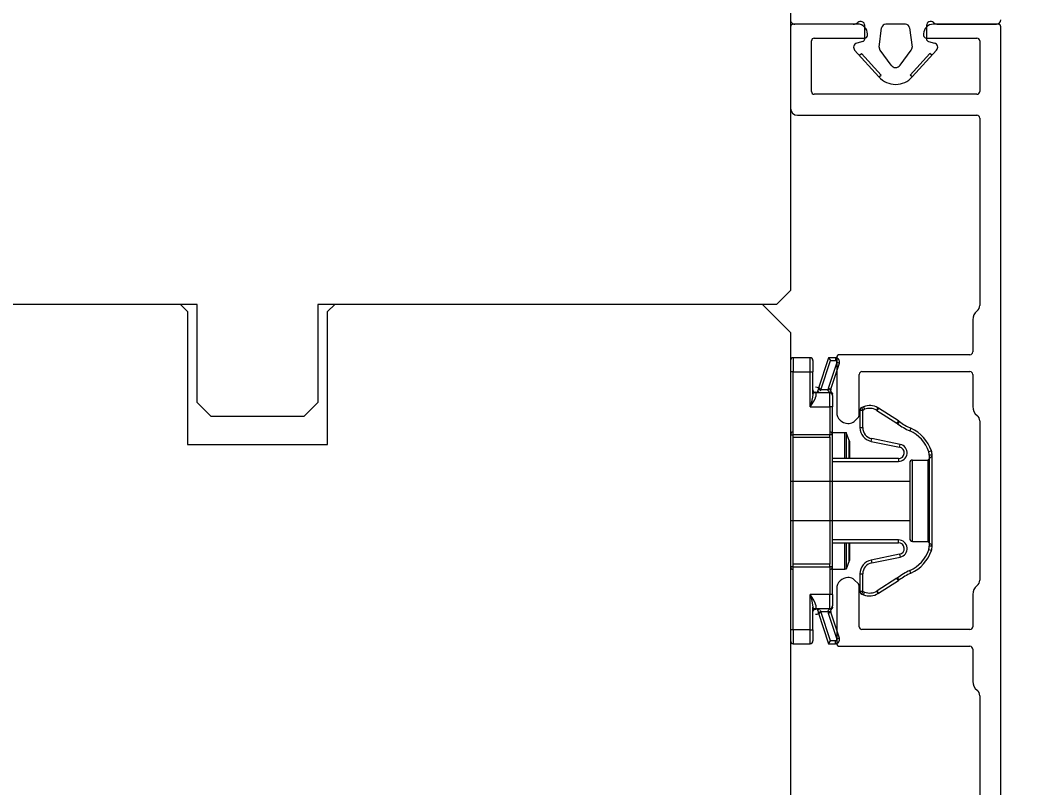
# Model space of a CAD drawing. Header units: centimetres. Extents: x 0.3 to 84.3, y 0.3 to 59.7.
# Drawn here: x 38.5461 to 38.6883, y 16.181 to 16.2906 of the extents above; entities that cross this region are included whole.
import ezdxf

# ---------------------------------------------------------------- set-up
doc = ezdxf.new("R2010")
doc.units = ezdxf.units.CM
doc.linetypes.add('AUSGEZOGEN', pattern=[0])
doc.linetypes.add('PUNKT', pattern=[6.35, 0, -6.35])
doc.layers.add('Fenster', color=7, linetype='AUSGEZOGEN', lineweight=35)
doc.layers.add('Wand Beton bewehrt', color=7, linetype='AUSGEZOGEN', lineweight=35)

msp = doc.modelspace()

# ---------------------------------------------------------------- linework, layer by layer
at = {"layer": 'Fenster', "color": 7, "linetype": 'AUSGEZOGEN', "lineweight": 25}
for p, q in [((38.65599863331328, 16.36400026955994), (38.65599882812656, 16.25200027206352)), ((38.65599876272435, 16.28960023459804), (38.65599878290065, 16.27800023498208)), ((38.66558105819651, 16.29000025133392), (38.65639876201629, 16.29000023528488)), ((38.66494046158275, 16.29000028244905), (38.65659876197356, 16.29000026793947)), ((38.66659876571227, 16.28790721617543), (38.666598762418, 16.28980028533788)), ((38.6686643859575, 16.28671366544327), (38.66900323524759, 16.28947341113362)), ((38.67239876193635, 16.29000029542204), (38.66959876200883, 16.29000029055165)), ((38.67299429053046, 16.28947341807571), (38.67333314942135, 16.28671367356292)), ((38.6753987622229, 16.28980030064472), (38.67539876551572, 16.28790723148223)), ((38.68559876201422, 16.2900002861988), (38.67638105796692, 16.290000270166)), ((38.67705706236242, 16.29000030352468), (38.6853987619732, 16.2900003180343)), ((38.68599909805818, 16.09680029091801), (38.685998762701, 16.28960028690354)), ((38.65899877866067, 16.28040024014645), (38.65899876613642, 16.28760023998471)), ((38.65939876543169, 16.28800024067155), (38.66658106166476, 16.28800025316455)), ((38.66630229400914, 16.28752084533785), (38.6654434753835, 16.2872907239796)), ((38.66698106096004, 16.28840025385144), (38.66698106061215, 16.28860025380041)), ((38.67498106043329, 16.2886002677622), (38.67498106078116, 16.28840026776666)), ((38.67538106146796, 16.2880002684713), (38.68259876549306, 16.28800028102296)), ((38.67569523856311, 16.28752086167601), (38.67655405798929, 16.28729074330541)), ((38.68299876617986, 16.28760028172765), (38.68299877870319, 16.28040028188857)), ((38.66515292224462, 16.2863096445321), (38.66862092832324, 16.28245883052196)), ((38.67035288599477, 16.28412824220095), (38.66877549973382, 16.2862865066948)), ((38.67164465837979, 16.284128244448), (38.6732220371311, 16.28628651442796)), ((38.67684461454115, 16.28630966486867), (38.67337662185879, 16.282458838794)), ((38.66582212930263, 16.28556656858122), (38.666119359683, 16.28583425140442)), ((38.666119359683, 16.28583425140442), (38.66891815870362, 16.28272651334519)), ((38.67587817875659, 16.28583426837895), (38.67307939054722, 16.28272652058318)), ((38.67617541006817, 16.28556658658972), (38.67587817875659, 16.28583426837895)), ((38.66862092832324, 16.28245883052196), (38.66891815870362, 16.28272651334519)), ((38.67337662185879, 16.282458838794), (38.67307939054722, 16.28272652058318)), ((38.68259877940787, 16.28000028120177), (38.65939877934748, 16.28000024085118)), ((38.65699878461763, 16.27700023674379), (38.68258108069648, 16.27700028124055)), ((38.68298108138327, 16.27660028194496), (38.68299883177795, 16.24987490567706)), ((38.65599882812656, 16.25200027206352), (38.65399883165009, 16.2500002686294)), ((38.57139883349646, 16.25000012495461), (38.5219988346007, 16.25000003902806)), ((38.56899883355011, 16.25000012077644), (38.56999883526716, 16.2490001225201)), ((38.56999883526716, 16.2490001225201), (38.56999886831583, 16.23000012296653)), ((38.5713988578481, 16.23600012526759), (38.57139883349646, 16.25000012495461)), ((38.65399883165009, 16.2500002686294), (38.58859883311197, 16.25000015487235)), ((38.58859883311197, 16.25000015487235), (38.58859885746364, 16.23600015518532)), ((38.58999883482009, 16.24900015732988), (38.59099883305835, 16.25000015904693)), ((38.58999886786877, 16.23000015775461), (38.58999883482009, 16.24900015732988)), ((38.65199883169375, 16.25000026515059), (38.65599883856194, 16.24600027219763)), ((38.68199883537456, 16.24782551382555), (38.68199884339722, 16.24322551392839)), ((38.65599883856194, 16.24600027219763), (38.65599906468452, 16.11600027514956)), ((38.65879884485715, 16.24240029136432), (38.6563988449108, 16.24240028720088)), ((38.6563988449108, 16.24240028720088), (38.65639884838029, 16.24040028724558)), ((38.65879884832664, 16.24040029140902), (38.65879884485715, 16.24240029136432)), ((38.65919884554211, 16.24200029206717), (38.65919884831771, 16.24040029210287)), ((38.66142490331863, 16.24240029591984), (38.65996916832777, 16.237924000758)), ((38.66034955848249, 16.23780029415721), (38.66171544032294, 16.2420002964328)), ((38.66239884477667, 16.2424002976094), (38.66142490331863, 16.24240029591984)), ((38.66142490331863, 16.24240029591984), (38.66171544032294, 16.2420002964328)), ((38.66171544032294, 16.2420002964328), (38.66239884547058, 16.24200029761833)), ((38.66239884477667, 16.2424002976094), (38.66239884547058, 16.24200029761833)), ((38.66259883698234, 16.24242548019184), (38.66259885054275, 16.23462548040971)), ((38.68159884410378, 16.24282551323978), (38.66299883627747, 16.24282548087822)), ((38.66258904089486, 16.24173844432244), (38.6613802796754, 16.23802157824953)), ((38.66176066983007, 16.23789787164883), (38.66296943104955, 16.24161473772174)), ((38.66296943104955, 16.24161473772174), (38.66258904089486, 16.24173844432244)), ((38.65639884838029, 16.24040028724558), (38.65599884838923, 16.24040028655168)), ((38.65639884838029, 16.24040028724558), (38.65879884832664, 16.24040029140902)), ((38.65639886395253, 16.23142364829728), (38.65639884838029, 16.24040028724558)), ((38.65879884832664, 16.24040029140902), (38.65919884831771, 16.24040029210287)), ((38.65879885700041, 16.23540029152078), (38.65879884832664, 16.24040029140902)), ((38.65919885388825, 16.23718914655674), (38.65919884831771, 16.24040029210287)), ((38.66579885122465, 16.23419117139561), (38.66579884109423, 16.24002548584017)), ((38.6661988403914, 16.24042548652519), (38.68159884827836, 16.24042551326729)), ((38.6819988489633, 16.24002551397016), (38.68199885694318, 16.235425514073)), ((38.65996916832777, 16.237924000758), (38.65988870665893, 16.23767658609718)), ((38.65996916832777, 16.237924000758), (38.66034955848249, 16.23780029415721)), ((38.66026909659902, 16.23767658675701), (38.66034955848249, 16.23780029415721)), ((38.66134148687922, 16.23780029587802), (38.66034955848249, 16.23780029415721)), ((38.66174127343197, 16.23778723046303), (38.66134148687922, 16.23780029587802)), ((38.66134148687922, 16.23780029587802), (38.66134521249012, 16.23774652762509)), ((38.66134521249012, 16.23774652762509), (38.66137956208625, 16.23766463229017)), ((38.66137956208625, 16.23766463229017), (38.66146066131421, 16.23757683917638)), ((38.66176066983007, 16.23789787164883), (38.6613802796754, 16.23802157824953)), ((38.66174313628407, 16.23773346220692), (38.66174127343197, 16.23778723046303)), ((38.66176031115317, 16.23765156684222), (38.66174313628407, 16.23773346220692)), ((38.6618008608433, 16.23756377365808), (38.66176031115317, 16.23765156684222)), ((38.65905876438904, 16.23634065431611), (38.65894547446837, 16.23591426050075)), ((38.65915637394516, 16.2367870868949), (38.65905876438904, 16.23634065431611)), ((38.65909209297656, 16.2358285993008), (38.65931867368088, 16.23618392770959)), ((38.65919885388825, 16.23718914655674), (38.65915637394516, 16.2367870868949)), ((38.65931867368088, 16.23618392770959), (38.65951389369661, 16.23655595505612)), ((38.65951389369661, 16.23655595505612), (38.6595988543965, 16.23689100486027)), ((38.66159885346831, 16.23740029633337), (38.65959885351302, 16.23740029286382)), ((38.65959885351302, 16.23740029286382), (38.6595988543965, 16.23689100486027)), ((38.66146066131421, 16.23757683917638), (38.66159885330728, 16.23749311656379)), ((38.66159885330728, 16.23749311656379), (38.66159885346831, 16.23740029633337)), ((38.66159885693781, 16.23540029637807), (38.66159885346831, 16.23740029633337)), ((38.66160089038303, 16.23749349046766), (38.66170680773163, 16.23750302995463)), ((38.66170680773163, 16.23750302995463), (38.66179376294286, 16.23749467569383)), ((38.66179376294286, 16.23749467569383), (38.66188999046692, 16.2374602349209)), ((38.66186995691248, 16.23748005092562), (38.6618008608433, 16.23756377365808)), ((38.66188999046692, 16.2374602349209), (38.66195455582252, 16.23736890153368)), ((38.66195455582252, 16.23736890153368), (38.66198727140351, 16.23728149719941)), ((38.66198727140351, 16.23728149719941), (38.6619988432164, 16.23718885086437)), ((38.66199885415327, 16.23700029703623), (38.66199885383124, 16.23718593749705)), ((38.66199885415327, 16.23700029703623), (38.66199885692888, 16.23540029707202)), ((38.57339886128221, 16.23400012879106), (38.5713988578481, 16.23600012526759)), ((38.58859885746364, 16.23600015518532), (38.58659886098715, 16.23400015175121)), ((38.65894547446837, 16.23591426050075), (38.65879885700041, 16.23540029152078)), ((38.65879885700041, 16.23540029152078), (38.65909209297656, 16.2358285993008)), ((38.65879885700041, 16.23540029152078), (38.66159885693781, 16.23540029637807)), ((38.66199885692888, 16.23540029707202), (38.66159885693781, 16.23540029637807)), ((38.66159885693781, 16.23540029637807), (38.6615988638363, 16.23142365731801)), ((38.66199886382736, 16.23142365801191), (38.66199885692888, 16.23540029707202)), ((38.66589886347984, 16.23494306864168), (38.66589886783883, 16.23243033407289)), ((38.66589886347984, 16.23494306864168), (38.66629886347093, 16.23494306933562)), ((38.66641944057033, 16.23541469077973), (38.66615941777854, 16.23531797584629)), ((38.66629886347093, 16.23494306933562), (38.66615941777854, 16.23531797584629)), ((38.66629886347093, 16.23494306933562), (38.66655888626268, 16.23503978426907)), ((38.66629886782987, 16.23243033476679), (38.66629886347093, 16.23494306933562)), ((38.66641944057033, 16.23541469077973), (38.66655888626268, 16.23503978426907)), ((38.66642978229479, 16.23541856990364), (38.66657129633201, 16.23504443921775)), ((38.66845588586634, 16.23526534625772), (38.66825971597503, 16.23491675284619)), ((38.66854963267615, 16.23520916391799), (38.66833471342284, 16.23487180697448)), ((38.66833471342284, 16.23487180697448), (38.67117659261993, 16.23306133718393)), ((38.67139151187325, 16.23339869412762), (38.66854963267615, 16.23520916391799)), ((38.58659886098715, 16.23400015175121), (38.57339886128221, 16.23400012879106)), ((38.66509174597329, 16.23331837798228), (38.66568169443032, 16.23390832848613)), ((38.67139151187325, 16.23339869412762), (38.67117659261993, 16.23306133718393)), ((38.68299886047598, 16.2333761257004), (38.68299889986629, 16.21067490651422)), ((38.66419885328258, 16.23302548322109), (38.66438463971603, 16.23302548354341)), ((38.66589886783883, 16.23243033407289), (38.66629886782987, 16.23243033476679)), ((38.67152497964825, 16.23330582944909), (38.67128336683994, 16.23298704544123)), ((38.67317554575283, 16.23232950523975), (38.67301253133046, 16.23196422960282)), ((38.65599886396148, 16.23142364760338), (38.65639886395253, 16.23142364829728)), ((38.6615988638363, 16.23142365731801), (38.65639886395253, 16.23142364829728)), ((38.65639886458128, 16.231061210798), (38.65639886395253, 16.23142364829728)), ((38.65639886458128, 16.231061210798), (38.66159886446505, 16.23106121981873)), ((38.65639889601821, 16.21293933583484), (38.65639886458128, 16.231061210798)), ((38.66199886382736, 16.23142365801191), (38.6615988638363, 16.23142365731801)), ((38.66159886446505, 16.23106121981873), (38.6615988638363, 16.23142365731801)), ((38.66159886446505, 16.23106121981873), (38.66159889590199, 16.21293934485557)), ((38.66199886326072, 16.23175029715358), (38.66374926338599, 16.23175030019011)), ((38.66199889652178, 16.21257690805019), (38.66199886382736, 16.23142365801191)), ((38.66374926989135, 16.22800027159297), (38.66374926338599, 16.23175030019011)), ((38.66378592128368, 16.23175030025368), (38.66383887481117, 16.2317503003455)), ((38.66383887481117, 16.2317503003455), (38.66389217752422, 16.23175030043799)), ((38.66389217752422, 16.23175030043799), (38.66391999118876, 16.23175030048624)), ((38.66393720190594, 16.23175030051612), (38.66393720841129, 16.22800027191898)), ((38.66393720190595, 16.23175030051612), (38.66396209893573, 16.23175030055932)), ((38.66438680375572, 16.23058343995467), (38.66396209893573, 16.23175030055932)), ((38.66438680823686, 16.22800027269891), (38.66438680375572, 16.23058343995467)), ((38.66439886534997, 16.23051503594843), (38.66439886971246, 16.22800027271988)), ((38.66750013533404, 16.23047048748522), (38.66757988182606, 16.23086245749674)), ((38.67164408857907, 16.2300355926297), (38.66757988182606, 16.23086245749674)), ((38.56999886831583, 16.23000012296653), (38.58999886786877, 16.23000015775461)), ((38.66750013533404, 16.23047048748522), (38.67156434208705, 16.22964362261828)), ((38.67156434208705, 16.22964362261828), (38.67164408857907, 16.2300355926297)), ((38.67609534961413, 16.22911307076302), (38.67571605342423, 16.2289860495318)), ((38.67139886955596, 16.22800028486309), (38.66199886976611, 16.22800026855644)), ((38.67139886955596, 16.22800028486309), (38.67139887024987, 16.22760028487205)), ((38.67339886985825, 16.22780026967975), (38.67559886980908, 16.22780027349623)), ((38.67339888998138, 16.21620026993906), (38.67339886985825, 16.22780026967975)), ((38.67559886980908, 16.22780027349623), (38.67619886875481, 16.22840027452367)), ((38.67559886980908, 16.22780027349623), (38.67559888993219, 16.21620027375553)), ((38.67619886862002, 16.22847796807628), (38.67579886862897, 16.22847796738229)), ((38.67579886862897, 16.22847796738229), (38.67579889110332, 16.21552259688424)), ((38.67619889109437, 16.21552259757819), (38.67619886862002, 16.22847796807628)), ((38.66199887046, 16.22760026856536), (38.67139887024987, 16.22760028487205)), ((38.67299887056111, 16.22740026899478), (38.67299888929642, 16.21660026923619)), ((38.65599887545145, 16.22480023956214), (38.67299887507144, 16.22480026905292)), ((38.65599888516606, 16.21920023968733), (38.67299888478607, 16.21920026917805)), ((38.67139888967905, 16.21640031380334), (38.66199888988916, 16.21640029749669)), ((38.67139889037294, 16.21600031381231), (38.67139888967905, 16.21640031380334)), ((38.66199889058305, 16.21600029750562), (38.67139889037294, 16.21600031381231)), ((38.66374929721365, 16.21225030062597), (38.66374929070832, 16.21600030054215)), ((38.66393722922827, 16.21600030086816), (38.66393723573361, 16.21225030095197)), ((38.66438683353496, 16.21341716307329), (38.66438682905385, 16.21600030164814)), ((38.66439889052941, 16.21600030166906), (38.66439889489186, 16.21348556712137)), ((38.67339888998138, 16.21620026993906), (38.67559888993219, 16.21620027375553)), ((38.67559888993219, 16.21620027375553), (38.67619889095963, 16.21560027480978)), ((38.67609536278673, 16.21488746017722), (38.67571606845721, 16.21501448696354)), ((38.67619889109437, 16.21552259757819), (38.67579889110332, 16.21552259688424)), ((38.67156456043507, 16.2143550716041), (38.6675001647248, 16.21352815360847)), ((38.6675001647248, 16.21352815360847), (38.66757991257676, 16.21313618387371)), ((38.66757991257676, 16.21313618387371), (38.67164430828703, 16.21396310186933)), ((38.67156456043507, 16.2143550716041), (38.67164430828703, 16.21396310186933)), ((38.65639889664697, 16.21257689833556), (38.6559988966559, 16.21257689764166)), ((38.66159889590199, 16.21293934485557), (38.65639889601821, 16.21293933583484)), ((38.65639889664697, 16.21257689833556), (38.65639889601821, 16.21293933583484)), ((38.65639889664697, 16.21257689833556), (38.66159889653073, 16.21257690735629)), ((38.65639891221917, 16.20360028806818), (38.65639889664697, 16.21257689833556)), ((38.66159889653073, 16.21257690735629), (38.66159889590199, 16.21293934485557)), ((38.66199889652178, 16.21257690805019), (38.66159889653073, 16.21257690735629)), ((38.66159889653073, 16.21257690735629), (38.66159890342917, 16.20860029697715)), ((38.66199890342023, 16.20860029767105), (38.66199889652178, 16.21257690805019)), ((38.66199889708838, 16.21225029758944), (38.66374929721365, 16.21225030062597)), ((38.66383890863884, 16.21225030078144), (38.66378595511135, 16.21225030068959)), ((38.66389221135188, 16.21225030087384), (38.66383890863884, 16.21225030078144)), ((38.66392002501641, 16.2122503009221), (38.66389221135188, 16.21225030087384)), ((38.66396213276338, 16.21225030099518), (38.66393723573361, 16.21225030095197)), ((38.66438683353496, 16.21341716307329), (38.66396213276338, 16.21225030099518)), ((38.67317559349553, 16.21167110491306), (38.67301257837275, 16.21203638023745)), ((38.66438467798292, 16.21102548391591), (38.66419889154947, 16.21102548359191)), ((38.66568173576846, 16.21014264348537), (38.66509178525911, 16.21073259193686)), ((38.66589890402927, 16.2115683014652), (38.66629890402032, 16.21156830215919)), ((38.66589890402927, 16.2115683014652), (38.66589890838484, 16.20905752726958)), ((38.66629890837591, 16.20905752796348), (38.66629890402032, 16.21156830215919)), ((38.67117151310936, 16.21093537925404), (38.66834601108896, 16.20913532905406)), ((38.66856093151272, 16.20879797285611), (38.67138643353314, 16.21059802305604)), ((38.67138643353314, 16.21059802305604), (38.67117151310936, 16.21093537925404)), ((38.67152088519496, 16.21069163463339), (38.67127907443884, 16.21101026851589)), ((38.66259889437573, 16.20942548083713), (38.66259890795004, 16.20162548105496)), ((38.66579890371279, 16.20402548653884), (38.66579889354674, 16.20985980098344)), ((38.66159890342917, 16.20860029697715), (38.65879890349177, 16.20860029211986)), ((38.65879891216552, 16.20360029223162), (38.65879890349177, 16.20860029211986)), ((38.65906995837845, 16.20820510522381), (38.65879890349177, 16.20860029211986)), ((38.65879890349177, 16.20860029211986), (38.65893443141499, 16.20812606751543)), ((38.65893443141499, 16.20812606751543), (38.65905873109725, 16.20766026358625)), ((38.65931855680024, 16.20781693553431), (38.65906995837845, 16.20820510522381)), ((38.65953020610186, 16.20740513612155), (38.65931855680024, 16.20781693553431)), ((38.66199890342023, 16.20860029767105), (38.66159890342917, 16.20860029697715)), ((38.66159890689867, 16.20660029702185), (38.66159890342917, 16.20860029697715)), ((38.66199890342023, 16.20860029767105), (38.66199890619583, 16.20700029770678)), ((38.66629890837591, 16.20905752796348), (38.66589890838484, 16.20905752726958)), ((38.66615940871398, 16.2086826415311), (38.66629890837591, 16.20905752796348)), ((38.66615940871398, 16.2086826415311), (38.66641960483226, 16.20858581948738)), ((38.66655910449418, 16.20896070591976), (38.66629890837591, 16.20905752796348)), ((38.66641960483226, 16.20858581948738), (38.66655910449418, 16.20896070591976)), ((38.66642974232361, 16.20858201593501), (38.6665712694838, 16.20895614165688)), ((38.6685234499393, 16.20877467174392), (38.66831602583022, 16.2091166881643)), ((38.66856093151272, 16.20879797285611), (38.66834601108896, 16.20913532905406)), ((38.6819989035592, 16.2086255146628), (38.68199891158186, 16.20402551476564)), ((38.65905873109725, 16.20766026358625), (38.65916455624812, 16.20716610403383)), ((38.65916455624812, 16.20716610403383), (38.65919890658604, 16.20681143847174)), ((38.65919891215658, 16.20360029292551), (38.65919890658604, 16.20681143847174)), ((38.6595989060599, 16.20710958155597), (38.65953020610186, 16.20740513612155)), ((38.6595989060599, 16.20710958155597), (38.65959890694337, 16.20660029355236)), ((38.65959890694337, 16.20660029355236), (38.66159890689867, 16.20660029702185)), ((38.6598887610479, 16.20632400132472), (38.65996922357514, 16.20607658694308)), ((38.66034961330063, 16.20620029486358), (38.66026915098797, 16.20632400198465)), ((38.66137965166626, 16.20633601500158), (38.6613452713984, 16.20625408575033)), ((38.66145287649934, 16.20641727989686), (38.66137965166626, 16.20633601500158)), ((38.66153686773488, 16.2064755109307), (38.66145287649934, 16.20641727989686)), ((38.66159890705971, 16.20650747679142), (38.66153686773488, 16.2064755109307)), ((38.66159890689867, 16.20660029702185), (38.66159890705971, 16.20650747679142)), ((38.66170686391641, 16.2064975637873), (38.66160094423431, 16.20650710287692)), ((38.66179381708609, 16.20650591841382), (38.66170686391641, 16.2064975637873)), ((38.66174319300868, 16.20626715254907), (38.66176038307154, 16.20634908177049)), ((38.66176038307154, 16.20634908177049), (38.6617969954176, 16.2064303466023)), ((38.66189004410523, 16.2065403594444), (38.66179381708609, 16.20650591841382)), ((38.6617969954176, 16.2064303466023), (38.66183899098486, 16.20648857756328)), ((38.66183899098486, 16.20648857756328), (38.66187001061935, 16.20652054337002)), ((38.66187001061954, 16.2065205433702), (38.66189004410523, 16.2065403594444)), ((38.66195862672594, 16.20663972407602), (38.66189004410523, 16.20654035944445)), ((38.66199389905728, 16.2067515622281), (38.66195862672594, 16.20663972407602)), ((38.66199889591316, 16.20681174387865), (38.66199389905728, 16.2067515622281)), ((38.66199890651787, 16.20681465724597), (38.66199890619583, 16.20700029770678)), ((38.65996922357514, 16.20607658694308), (38.66034961330063, 16.20620029486358)), ((38.65996922357514, 16.20607658694308), (38.66142497409652, 16.20160029683189)), ((38.66034961330063, 16.20620029486358), (38.66134154169737, 16.20620029658435)), ((38.66171550971302, 16.20200029732692), (38.66034961330063, 16.20620029486358)), ((38.6613452713984, 16.20625408575033), (38.66134154169737, 16.20620029658435)), ((38.66134154169737, 16.20620029658435), (38.66174132820484, 16.20621336338631)), ((38.66138033526129, 16.20597901434735), (38.66176072498678, 16.20610272226786)), ((38.66138033526129, 16.20597901434735), (38.66258910937644, 16.20226215246826)), ((38.66174132820484, 16.20621336338631), (38.66174319300868, 16.20626715254907)), ((38.66296949910194, 16.20238586038873), (38.66176072498678, 16.20610272226786)), ((38.65639891221917, 16.20360028806818), (38.6559989122281, 16.20360028737428)), ((38.65879891216552, 16.20360029223162), (38.65639891221917, 16.20360028806818)), ((38.65639891221917, 16.20360028806818), (38.65639891568866, 16.20160028811288)), ((38.65879891216552, 16.20360029223162), (38.65919891215658, 16.20360029292551)), ((38.65879891563502, 16.20160029227632), (38.65879891216552, 16.20360029223162)), ((38.65919891215658, 16.20360029292551), (38.65919891493219, 16.20200029296124)), ((38.68159891228844, 16.20362551407693), (38.66619890440148, 16.20362548724543)), ((38.66296949910194, 16.20238586038873), (38.66258910937644, 16.20226215246826)), ((38.65639891568866, 16.20160028811288), (38.65879891563502, 16.20160029227632)), ((38.66142497409652, 16.20160029683189), (38.66171550971302, 16.20200029732692)), ((38.66142497409652, 16.20160029683189), (38.66239891555456, 16.20160029852141)), ((38.66239891486064, 16.20200029851249), (38.66171550971302, 16.20200029732692)), ((38.66239891555456, 16.20160029852141), (38.66239891486064, 16.20200029851249)), ((38.66299890863668, 16.20122548176018), (38.68159891646301, 16.20122551410455)), ((38.68199891714795, 16.20082551480737), (38.68199892512781, 16.1962255149102)), ((38.68299892866064, 16.19417612653756), (38.68299905585712, 16.12104967545156))]:
    msp.add_line(p, q, dxfattribs=at)
for centre, radius, start, end in [((38.6565987609299, 16.29060026792598), 0.000599999986588955, 180.0000996577323, 270.0000996607748), ((38.66494045984334, 16.29100028242669), 0.000999999977648258, 270.0000996603677, 311.4097217704507), ((38.66599876243143, 16.28980028429432), 0.000599999986588955, 9.966138939567454e-05, 131.4097217705077), ((38.6759987622095, 16.28980030168831), 0.000599999986588955, 48.59047755060387, 180.0000996577323), ((38.677057060623, 16.29100030350227), 0.000999999977648258, 228.590477550535, 270.0000996603677), ((38.68539876092954, 16.29060031802086), 0.000599999986588955, 270.0000996607748, 9.9657732298288e-05), ((38.65639876271541, 16.28960023529379), 0.0003999999910553016, 90.00010014116583, 180.0000996577323), ((38.66558106064345, 16.28860025136509), 0.001399999968716293, 9.966138939567454e-05, 90.0001001426198), ((38.66959876305247, 16.28940029056511), 0.000599999986588955, 90.00009966077484, 173.0000996606447), ((38.67239876297998, 16.28940029543536), 0.000599999986588955, 7.000099660299627, 90.00009966077484), ((38.67638106040199, 16.28860027019727), 0.001399999968705379, 90.00009965699454, 180.000099654075), ((38.68559876270997, 16.28960028620767), 0.0003999999910534824, 9.9657732298288e-05, 90.00009965772152), ((38.65939876612744, 16.28760024068046), 0.000399999991059849, 90.0000996628104, 180.0000996650464), ((38.66619876572135, 16.28790721547966), 0.0003999999910593033, 285.0000996604414, 9.9657732298288e-05), ((38.66658106096901, 16.28840025315561), 0.0003999999910571205, 270.0000996638282, 9.966504635886799e-05), ((38.6753810607722, 16.28840026846236), 0.0003999999910607585, 180.0000996577323, 270.0000996577215), ((38.67579876550678, 16.28790723217798), 0.0003999999910593033, 180.0000996577323, 255.0000996601778), ((38.68259876618879, 16.28760028103187), 0.0003999999910607585, 9.9657732298288e-05, 90.00009965670372), ((38.6655987678152, 16.28671116876694), 0.000599999986588955, 105.0000996605292, 222.0058957776804), ((38.66925991376236, 16.2866405448747), 0.000599999986588955, 173.0000996606447, 216.1615248749387), ((38.67273762187088, 16.28664055092262), 0.000599999986588955, 323.8386744553385, 7.000099660382253), ((38.67639876757377, 16.28671118755246), 0.000599999986588955, 317.9943035437487, 75.00009966074546), ((38.67099877136616, 16.28460029310749), 0.000799999982118607, 216.1615248750703, 323.8386744559126), ((38.67099877136616, 16.28460029310749), 0.003199999928474426, 222.0058957772831, 317.9943035438245), ((38.65939877865173, 16.28040024084219), 0.0003999999910607585, 180.0000996650464, 270.0000996577215), ((38.68259877871213, 16.2804002811928), 0.0003999999910607585, 270.0000996577215, 9.9657732298288e-05), ((38.6569987828783, 16.27800023672138), 0.0009999999776518962, 180.0000996577323, 270.0000996571109), ((38.68258108139221, 16.27660028124946), 0.0003999999910589395, 9.962481238068118e-05, 90.00009965670372), ((38.68359883533878, 16.2478255166161), 0.001599999964234592, 127.9799723720608, 180.000099927996), ((38.6819988318003, 16.24987490393295), 0.0009999999776489404, 307.9799723717526, 9.99279960037514e-05), ((38.65639884560469, 16.24200028720983), 0.0003999999910593043, 90.00009939309936, 180.0000996577323), ((38.65879884555105, 16.24200029137318), 0.000399999991059303, 9.9657732298288e-05, 90.00009939411713), ((38.66239884581754, 16.24180029762282), 0.0005999999865889515, 341.9849675288232, 90.00009939343862), ((38.66239884581754, 16.24180029762282), 0.0001999999955296563, 341.9849675288232, 90.00009939411713), ((38.66299883697341, 16.24242548088713), 0.0003999999910625775, 90.00009968621927, 180.0000995918816), ((38.68159884340616, 16.24322551323079), 0.0003999999910534824, 270.0000999274325, 9.99279960037514e-05), ((38.6661988410853, 16.2400254865341), 0.0003999999910607585, 90.00009939208158, 180.0000993904007), ((38.68159884897226, 16.24002551327625), 0.0003999999910534824, 9.939406766616797e-05, 90.00009939411713), ((38.6595988528191, 16.23780029285489), 0.0003999999910592948, 180.0000996577323, 270.0000993941171), ((38.65950831650424, 16.23780029269782), 0.0003999999910595404, 276.4982069191639, 341.9849675288232), ((38.66214105998477, 16.23777416504803), 0.0007999999821184566, 161.9849675284239, 178.1281841809571), ((38.66214105998477, 16.23777416504803), 0.0003999999910594159, 161.9849675288232, 178.1281841812117), ((38.66159885416221, 16.23700029634228), 0.0003999999910593037, 9.9657732298288e-05, 90.00009939309936), ((38.66629886347089, 16.23494306933557), 0.000399999991059303, 110.4025791681713, 180.0000996577323), ((38.66572221210851, 16.23728922333298), 0.001999999955350348, 290.4025791683179, 290.7190043926201), ((38.66727886651826, 16.2331737857884), 0.002399999946355824, 60.63149771950553, 110.7190043926405), ((38.66572221210876, 16.23728922333234), 0.00239999994573319, 290.4025791680215, 290.7190043925145), ((38.66727886651826, 16.2331737857884), 0.001999999955296553, 60.63149771948891, 110.7190043925531), ((38.66747503640963, 16.23352237919993), 0.001599999964238309, 57.50009939401477, 60.63149771952634), ((38.6674750364096, 16.23352237919993), 0.001999999955301924, 57.50009939378269, 60.63149771936143), ((38.68359885690741, 16.23542551684858), 0.001599999964235303, 180.0000993904007, 232.0202269488031), ((38.66419885050697, 16.23462548318529), 0.001599999964235758, 180.0000993940677, 270.0000993938627), ((38.66539885123334, 16.23419117070179), 0.0003999999912807131, 315.0000993924848, 9.939040073260467e-05), ((38.67031691560673, 16.23171190940947), 0.001999999955300754, 52.84078007911411, 57.50009939389968), ((38.68199886049836, 16.23337612396561), 0.0009999999776487173, 9.939406766616797e-05, 52.02022694929619), ((38.66438463798126, 16.23402548352105), 0.0009999999776555341, 270.0000993945242, 315.0000993939242), ((38.66789886779412, 16.23243033754238), 0.001999999955296528, 180.0000996650464, 258.5000993939316), ((38.66789886779412, 16.23243033754238), 0.001599999964237213, 180.0000996577323, 258.500099394131), ((38.67031691560673, 16.23171190940947), 0.001599999964240432, 52.84078007907782, 57.50009939380018), ((38.67659884862272, 16.24000029361559), 0.00879999980330493, 232.8407800791491, 245.9498520443999), ((38.67659884862272, 16.24000029361559), 0.008399999812245445, 232.8407800791198, 245.9498520443997), ((38.67097485105076, 16.22739828414096), 0.004999999888241292, 18.51501022200614, 65.94985204444178), ((38.67097485105076, 16.22739828414096), 0.005399999879300608, 18.51501022197315, 65.94985204433952), ((38.66419886535444, 16.23051503560144), 0.0001999999955296517, 9.9657732298288e-05, 20.0000993947912), ((38.67139886811614, 16.22883028484456), 0.00122999997250736, 270.0000993936703, 78.50009939391704), ((38.67139886811614, 16.22883028484456), 0.000829999981448055, 270.0000993939454, 78.50009939429455), ((38.67419886866474, 16.22847796460673), 0.001999999955296207, 9.966504635886799e-05, 18.51501022201251), ((38.67339887055214, 16.22740026968867), 0.0003999999910593034, 90.00009939411713, 180.0000996577323), ((38.67419886866474, 16.22847796460673), 0.001599999964237221, 9.9657732298288e-05, 18.51501022192397), ((38.67139889181446, 16.21516935165909), 0.001230962144203016, 281.5000993939698, 90.00009939403134), ((38.67339888928747, 16.21660026993008), 0.0003999999910593034, 180.0000996577323, 270.0000993941171), ((38.67139889181446, 16.21516935165909), 0.0008309621531437148, 281.5000993943971, 90.00009939399004), ((38.67097488933808, 16.21660232179205), 0.004999999888241301, 294.0502578174001, 341.4841506444504), ((38.67097488933808, 16.21660232179205), 0.005399999879300607, 294.0502578174115, 341.4841506444768), ((38.67419889113908, 16.21552259410863), 0.001599999964237283, 341.4841506444023, 9.9657732298288e-05), ((38.67419889113908, 16.21552259410863), 0.001999999955296809, 341.4841506444182, 9.9657732298288e-05), ((38.66419889489634, 16.21348556677443), 0.0001999999955296517, 340.0000993943935, 9.9657732298288e-05), ((38.66789890398456, 16.21156830493473), 0.0019999999552967, 101.5000993939205, 180.0000996650464), ((38.66789890398456, 16.21156830493473), 0.001599999964237399, 101.5000993938554, 180.0000996577323), ((38.67659891107373, 16.20400032310122), 0.00879999980330475, 114.0502578173558, 127.194805914565), ((38.66419889433994, 16.20942548362768), 0.001599999964235758, 90.00009992692367, 180.000099927996), ((38.66438467972696, 16.21002548393821), 0.000999999977655421, 45.00009992749302, 90.00009992661833), ((38.67031183141432, 16.21228480404583), 0.001599999964234915, 302.5000993938779, 307.1948059146044), ((38.67031183141432, 16.21228480404583), 0.001999999955298317, 302.5000993940651, 307.1948059146799), ((38.67659891107373, 16.20400032310122), 0.008399999812245344, 114.0502578173563, 127.1948059145692), ((38.68199889993679, 16.21067490467138), 0.0009999999294884737, 307.9799780263287, 0.0001055818067241993), ((38.66539889355543, 16.20985980028576), 0.0003999999912818794, 9.99279960037514e-05, 45.00009992828461), ((38.68359890352343, 16.20862551745326), 0.001599999964234592, 127.9799723720608, 180.000099927996), ((38.66629890837592, 16.20905752796338), 0.0003999999910593047, 180.0000996577323, 249.5891726114658), ((38.66572210652246, 16.20671138732523), 0.00199999995566532, 69.2789858962907, 69.58917261189191), ((38.66727890528481, 16.21082677026624), 0.002399999946355815, 249.2789858963379, 301.235727673607), ((38.66572210652257, 16.20671138732546), 0.002399999946458374, 69.27898589616615, 69.58917261197608), ((38.66727890528481, 16.21082677026624), 0.001999999955296506, 249.2789858962246, 301.2357276735956), ((38.6674863293939, 16.21048475384586), 0.001599999964230521, 301.2357276734929, 302.5000993940146), ((38.6674863293939, 16.21048475384582), 0.001999999955287126, 301.2357276735271, 302.5000993940028), ((38.65959890763727, 16.20620029356127), 0.0003999999910593063, 90.00009939411713, 180.0000996577323), ((38.65950837132239, 16.2062002934042), 0.0003999999910595404, 18.01523125930034, 83.50199186778971), ((38.66159890620477, 16.20700029701288), 0.0003999999910593015, 270.0000993930993, 9.9657732298288e-05), ((38.66214111471225, 16.20622643018832), 0.000799999982118565, 181.8720146070182, 198.0152312593004), ((38.66214111471225, 16.20622643018832), 0.000399999991059409, 181.8720146067473, 198.0152312593004), ((38.66619890370384, 16.2040254872365), 0.0003999999910607585, 180.0000999316432, 270.0000999294681), ((38.68159891159083, 16.20402551406795), 0.0003999999910534824, 270.0000999274325, 9.99279960037514e-05), ((38.6623989145137, 16.20220029850797), 0.0001999999955296532, 270.0000993941171, 18.01523125850162), ((38.6623989145137, 16.20220029850797), 0.0005999999865889543, 270.0000993934386, 18.01523125871147), ((38.65639891499475, 16.20200028810395), 0.0003999999910593039, 180.0000996577323, 270.0000993930993), ((38.65879891494114, 16.20200029226734), 0.0003999999910593043, 270.0000993930993, 9.9657732298288e-05), ((38.6629989079411, 16.20162548175125), 0.0003999999910618954, 180.0000997308487, 270.0000996343126), ((38.6815989171569, 16.20082551411346), 0.0003999999910534824, 9.939406766616797e-05, 90.00009939309936), ((38.68359892509206, 16.19622551768574), 0.001599999964236781, 180.0000993904007, 232.0202269487248), ((38.68199892868299, 16.19417612480278), 0.0009999999776602248, 9.939406766616797e-05, 52.02022694890493)]:
    msp.add_arc(centre, radius, start, end, dxfattribs=at)
for centre, major_axis, ratio, start_param, end_param in [((38.65950831650424, 16.23780029269782), (-0.0007999999821175152, -1.391523467537948e-09), 0.4999999999999261, 3.456016019819558, 4.636870288669098), ((38.66026909681363, 16.23755287949638), (0.0003803901546868716, -0.000123706600732287), 0.2954608359358151, 3.141592653589486, 4.616595748495035), ((38.65959885387932, 16.23718914725054), (0.0003999999910586976, 6.957617338178557e-10), 0.7453559925013851, 1.570796326799957, 3.141592653589793), ((38.65639886395253, 16.23142364829727), (0.0003999999910587043, 6.957617338178676e-10), 0.9060937684145924, 1.570796326795154, 3.141592653589793), ((38.6615988638363, 16.231423657318), (-0.0003999999910587005, -6.957617337688749e-10), 0.9060937684146012, 3.14159265358979, 4.712388980384951), ((38.65639889664697, 16.21257689833555), (0.0003999999910587008, 6.957617338178613e-10), 0.9060937684145999, 3.141592653590087, 4.712388980384684), ((38.66159889653073, 16.21257690735623), (-0.0003999999910587008, -6.957617337688753e-10), 0.9060937684145998, 1.570796326794906, 3.141592653589793), ((38.65959890657707, 16.20681143916563), (0.000399999991058693, 6.957617338178477e-10), 0.7453559924999996, 3.141592653590106, 4.712388980385106), ((38.66026915077337, 16.20644770924522), (0.000380389725484044, 0.0001237079204966864), 0.2954608359358438, 1.666589558684561, 3.141592653589793), ((38.65950837132239, 16.2062002934042), (-0.0007999999821175152, -1.391523467537948e-09), 0.4999999999999261, 1.64631501851049, 2.82716928736005)]:
    msp.add_ellipse(centre, major_axis=major_axis, ratio=ratio, start_param=start_param, end_param=end_param, dxfattribs=at)
at = {"layer": 'Wand Beton bewehrt', "color": 180, "linetype": 'PUNKT', "lineweight": 25}
msp.add_line((44.96999900154773, 16.25399973550406), (38.37999914884568, 16.25399973550406), dxfattribs=at)

doc.saveas('drawing.dxf')
